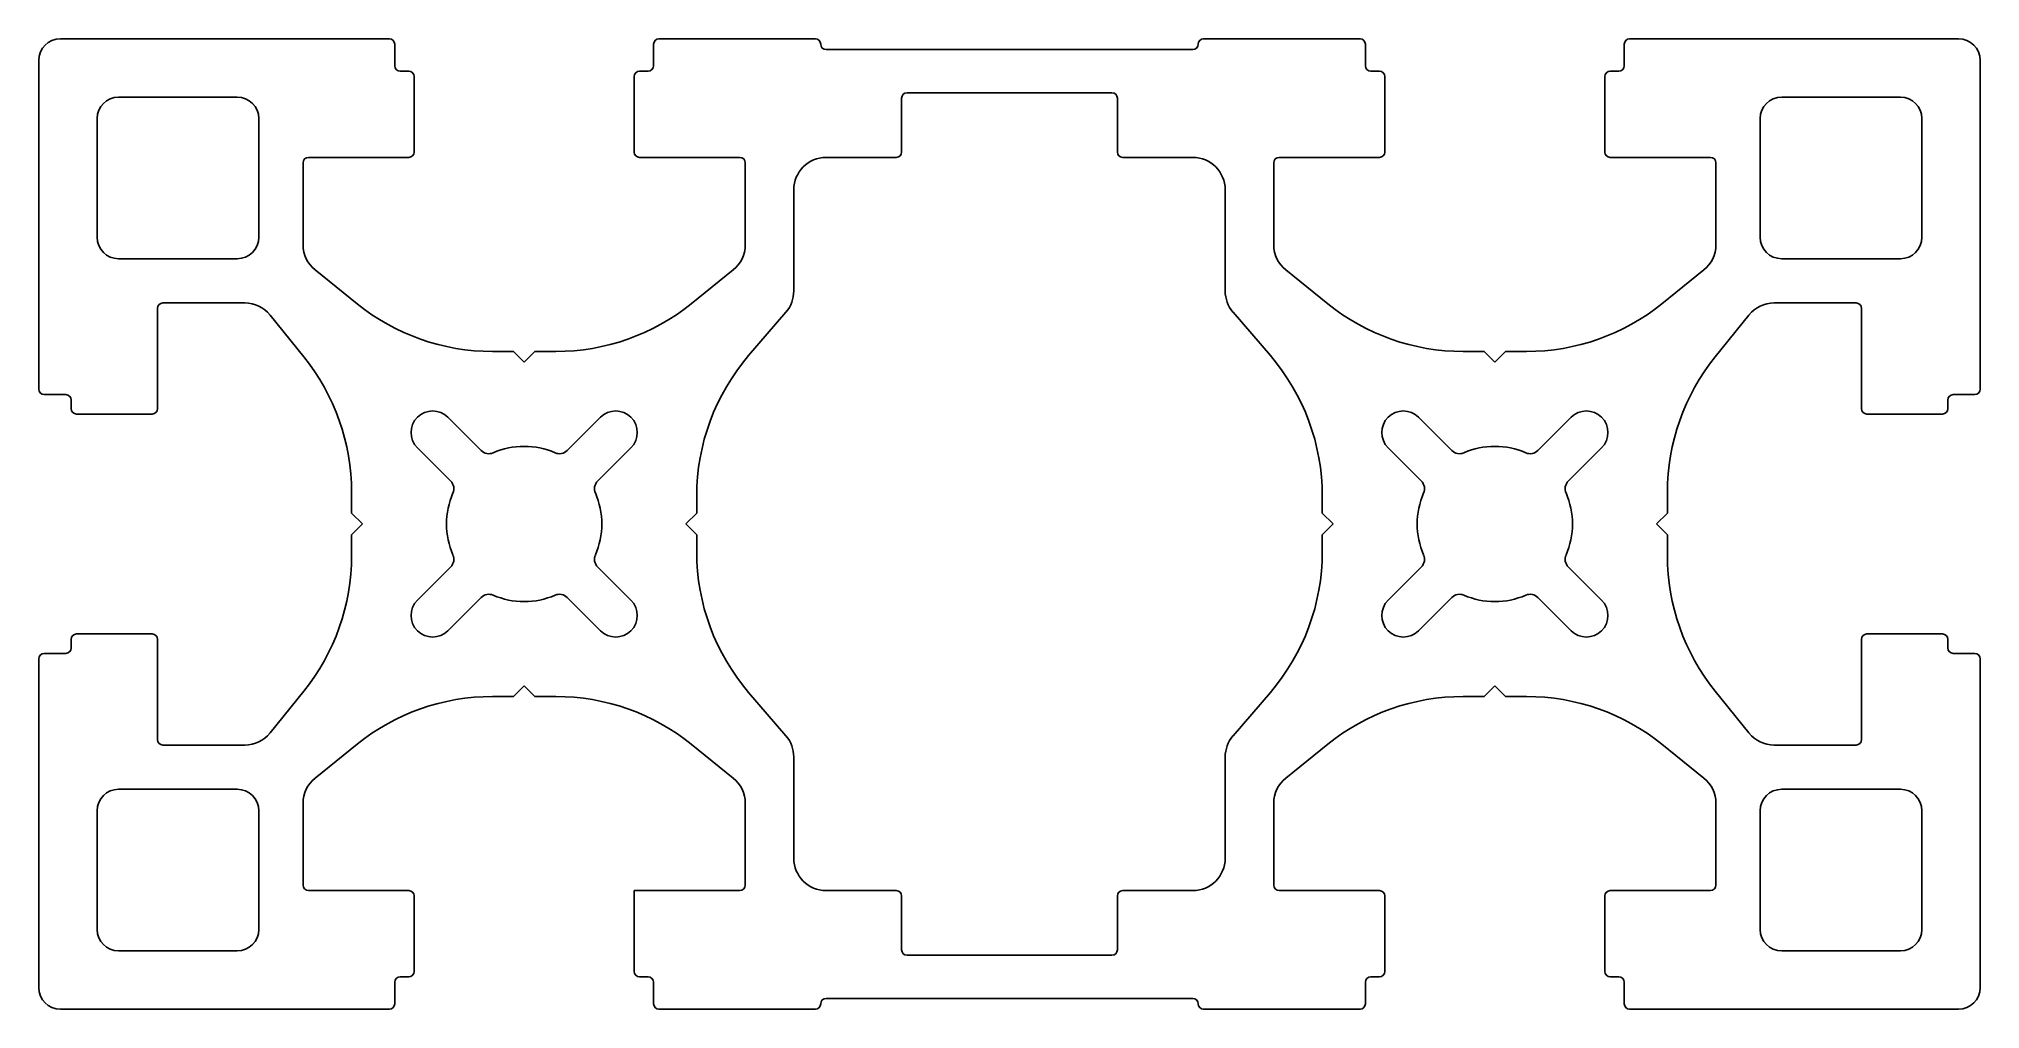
# Model space of a CAD drawing. Extents: x 1571.5 to 1661.5, y 2041.4 to 2086.4.
import ezdxf

# ---------------------------------------------------------------- set-up
doc = ezdxf.new("R2010")
doc.units = 0
doc.layers.get('0').update_dxf_attribs({"linetype": 'CONTINUOUS'})

msp = doc.modelspace()

# ---------------------------------------------------------------- linework, layer by layer
for p, q in [((1587.714, 2086.369), (1572.464, 2086.369)), ((1607.464, 2086.369), (1600.214, 2086.369)), ((1632.714, 2086.369), (1625.464, 2086.369)), ((1660.464, 2086.369), (1645.214, 2086.369)), ((1571.464, 2085.369), (1571.464, 2070.119)), ((1587.964, 2086.119), (1587.964, 2085.119)), ((1599.964, 2086.119), (1599.964, 2085.119)), ((1607.964, 2085.869), (1624.964, 2085.869)), ((1632.964, 2086.119), (1632.964, 2085.119)), ((1644.964, 2086.119), (1644.964, 2085.119)), ((1661.464, 2070.119), (1661.464, 2085.369)), ((1588.214, 2084.869), (1588.614, 2084.869)), ((1588.864, 2084.619), (1588.864, 2081.119)), ((1599.064, 2081.119), (1599.064, 2084.619)), ((1599.314, 2084.869), (1599.714, 2084.869)), ((1633.214, 2084.869), (1633.614, 2084.869)), ((1633.864, 2084.619), (1633.864, 2081.119)), ((1644.064, 2081.119), (1644.064, 2084.619)), ((1644.314, 2084.869), (1644.714, 2084.869)), ((1575.164, 2083.669), (1580.664, 2083.669)), ((1611.464, 2081.119), (1611.464, 2083.619)), ((1611.714, 2083.869), (1621.214, 2083.869)), ((1621.464, 2083.619), (1621.464, 2081.119)), ((1652.264, 2083.669), (1657.764, 2083.669)), ((1574.164, 2077.169), (1574.164, 2082.669)), ((1581.664, 2082.669), (1581.664, 2077.169)), ((1651.264, 2077.169), (1651.264, 2082.669)), ((1658.764, 2082.669), (1658.764, 2077.169)), ((1588.614, 2080.869), (1583.964, 2080.869)), ((1603.964, 2080.869), (1599.314, 2080.869)), ((1607.964, 2080.869), (1611.214, 2080.869)), ((1621.714, 2080.869), (1624.964, 2080.869)), ((1633.614, 2080.869), (1628.964, 2080.869)), ((1648.964, 2080.869), (1644.314, 2080.869)), ((1583.714, 2080.619), (1583.714, 2076.816)), ((1604.214, 2076.816), (1604.214, 2080.619)), ((1628.714, 2080.619), (1628.714, 2076.816)), ((1649.214, 2076.816), (1649.214, 2080.619)), ((1606.464, 2074.674), (1606.464, 2079.369)), ((1626.464, 2079.369), (1626.464, 2074.674)), ((1580.664, 2076.169), (1575.164, 2076.169)), ((1584.273, 2075.648), (1586.218, 2074.082)), ((1601.711, 2074.082), (1603.656, 2075.648)), ((1629.273, 2075.648), (1631.218, 2074.082)), ((1646.711, 2074.082), (1648.656, 2075.648)), ((1657.764, 2076.169), (1652.264, 2076.169)), ((1576.964, 2073.869), (1576.964, 2069.219)), ((1581.017, 2074.119), (1577.214, 2074.119)), ((1604.372, 2071.677), (1606.103, 2073.697)), ((1626.826, 2073.697), (1628.557, 2071.677)), ((1655.714, 2074.119), (1651.912, 2074.119)), ((1655.964, 2069.219), (1655.964, 2073.869)), ((1583.751, 2071.615), (1582.185, 2073.56)), ((1650.744, 2073.56), (1649.177, 2071.615)), ((1592.492, 2071.869), (1593.464, 2071.869)), ((1593.464, 2071.869), (1593.964, 2071.369)), ((1593.964, 2071.369), (1594.464, 2071.869)), ((1594.464, 2071.869), (1595.437, 2071.869)), ((1637.492, 2071.869), (1638.464, 2071.869)), ((1638.464, 2071.869), (1638.964, 2071.369)), ((1638.964, 2071.369), (1639.464, 2071.869)), ((1639.464, 2071.869), (1640.437, 2071.869)), ((1571.714, 2069.869), (1572.714, 2069.869)), ((1572.964, 2069.219), (1572.964, 2069.619)), ((1659.964, 2069.619), (1659.964, 2069.219)), ((1661.214, 2069.869), (1660.214, 2069.869)), ((1576.714, 2068.969), (1573.214, 2068.969)), ((1590.429, 2068.818), (1591.973, 2067.274)), ((1595.955, 2067.274), (1597.5, 2068.818)), ((1635.429, 2068.818), (1636.973, 2067.274)), ((1640.955, 2067.274), (1642.5, 2068.818)), ((1659.714, 2068.969), (1656.214, 2068.969)), ((1590.559, 2065.86), (1589.015, 2067.404)), ((1598.914, 2067.404), (1597.37, 2065.86)), ((1635.559, 2065.86), (1634.015, 2067.404)), ((1643.914, 2067.404), (1642.37, 2065.86)), ((1585.964, 2064.369), (1585.964, 2065.341)), ((1601.964, 2064.369), (1601.964, 2065.169)), ((1630.964, 2065.169), (1630.964, 2064.369)), ((1646.964, 2065.341), (1646.964, 2064.369)), ((1586.464, 2063.869), (1585.964, 2064.369)), ((1585.964, 2063.369), (1586.464, 2063.869)), ((1601.464, 2063.869), (1601.964, 2064.369)), ((1601.964, 2063.369), (1601.464, 2063.869)), ((1630.964, 2064.369), (1631.464, 2063.869)), ((1631.464, 2063.869), (1630.964, 2063.369)), ((1646.964, 2064.369), (1646.464, 2063.869)), ((1646.464, 2063.869), (1646.964, 2063.369)), ((1585.964, 2062.396), (1585.964, 2063.369)), ((1601.964, 2062.568), (1601.964, 2063.369)), ((1630.964, 2063.369), (1630.964, 2062.568)), ((1646.964, 2063.369), (1646.964, 2062.396)), ((1589.015, 2060.333), (1590.559, 2061.878)), ((1597.37, 2061.878), (1598.914, 2060.333)), ((1634.015, 2060.333), (1635.559, 2061.878)), ((1642.37, 2061.878), (1643.914, 2060.333)), ((1591.973, 2060.463), (1590.429, 2058.919)), ((1597.5, 2058.919), (1595.955, 2060.463)), ((1636.973, 2060.463), (1635.429, 2058.919)), ((1642.5, 2058.919), (1640.955, 2060.463)), ((1572.964, 2058.119), (1572.964, 2058.519)), ((1573.214, 2058.769), (1576.714, 2058.769)), ((1576.964, 2058.519), (1576.964, 2053.869)), ((1655.964, 2053.869), (1655.964, 2058.519)), ((1656.214, 2058.769), (1659.714, 2058.769)), ((1659.964, 2058.519), (1659.964, 2058.119)), ((1571.464, 2057.619), (1571.464, 2042.369)), ((1571.714, 2057.869), (1572.714, 2057.869)), ((1661.214, 2057.869), (1660.214, 2057.869)), ((1661.464, 2042.369), (1661.464, 2057.619)), ((1582.185, 2054.178), (1583.751, 2056.122)), ((1593.464, 2055.869), (1592.492, 2055.869)), ((1593.964, 2056.369), (1593.464, 2055.869)), ((1594.464, 2055.869), (1593.964, 2056.369)), ((1595.437, 2055.869), (1594.464, 2055.869)), ((1606.103, 2054.04), (1604.372, 2056.06)), ((1628.557, 2056.06), (1626.826, 2054.04)), ((1638.464, 2055.869), (1637.492, 2055.869)), ((1638.964, 2056.369), (1638.464, 2055.869)), ((1639.464, 2055.869), (1638.964, 2056.369)), ((1640.437, 2055.869), (1639.464, 2055.869)), ((1649.177, 2056.122), (1650.744, 2054.178)), ((1577.214, 2053.619), (1581.017, 2053.619)), ((1586.218, 2053.656), (1584.273, 2052.089)), ((1603.656, 2052.089), (1601.711, 2053.656)), ((1606.464, 2048.369), (1606.464, 2053.064)), ((1626.464, 2053.064), (1626.464, 2048.369)), ((1631.218, 2053.656), (1629.273, 2052.089)), ((1648.656, 2052.089), (1646.711, 2053.656)), ((1651.912, 2053.619), (1655.714, 2053.619)), ((1575.164, 2051.569), (1580.664, 2051.569)), ((1652.264, 2051.569), (1657.764, 2051.569)), ((1574.164, 2045.069), (1574.164, 2050.569)), ((1581.664, 2050.569), (1581.664, 2045.069)), ((1583.714, 2050.921), (1583.714, 2047.119)), ((1604.214, 2047.119), (1604.214, 2050.921)), ((1628.714, 2050.921), (1628.714, 2047.119)), ((1649.214, 2047.119), (1649.214, 2050.921)), ((1651.264, 2045.069), (1651.264, 2050.569)), ((1658.764, 2050.569), (1658.764, 2045.069)), ((1583.964, 2046.869), (1588.614, 2046.869)), ((1588.864, 2046.619), (1588.864, 2043.119)), ((1599.064, 2046.869), (1603.964, 2046.869)), ((1599.064, 2043.119), (1599.064, 2046.869)), ((1611.214, 2046.869), (1607.964, 2046.869)), ((1611.464, 2044.119), (1611.464, 2046.619)), ((1621.464, 2046.619), (1621.464, 2044.119)), ((1624.964, 2046.869), (1621.714, 2046.869)), ((1628.964, 2046.869), (1633.614, 2046.869)), ((1633.864, 2046.619), (1633.864, 2043.119)), ((1644.064, 2043.119), (1644.064, 2046.619)), ((1644.314, 2046.869), (1648.964, 2046.869)), ((1580.664, 2044.069), (1575.164, 2044.069)), ((1657.764, 2044.069), (1652.264, 2044.069)), ((1621.214, 2043.869), (1611.714, 2043.869)), ((1587.964, 2041.619), (1587.964, 2042.619)), ((1588.614, 2042.869), (1588.214, 2042.869)), ((1599.714, 2042.869), (1599.314, 2042.869)), ((1599.964, 2041.619), (1599.964, 2042.619)), ((1632.964, 2041.619), (1632.964, 2042.619)), ((1633.614, 2042.869), (1633.214, 2042.869)), ((1644.714, 2042.869), (1644.314, 2042.869)), ((1644.964, 2041.619), (1644.964, 2042.619)), ((1572.464, 2041.369), (1587.714, 2041.369)), ((1600.214, 2041.369), (1607.464, 2041.369)), ((1624.964, 2041.869), (1607.964, 2041.869)), ((1625.464, 2041.369), (1632.714, 2041.369)), ((1645.214, 2041.369), (1660.464, 2041.369))]:
    msp.add_line(p, q)
for centre, radius, start, end in [((1572.464, 2085.369), 1, 90, 180), ((1587.714, 2086.119), 0.25, 0, 90), ((1600.214, 2086.119), 0.25, 90, 180), ((1607.464, 2086.119), 0.25, 0, 90), ((1625.464, 2086.119), 0.25, 90, 180), ((1632.714, 2086.119), 0.25, 0, 90), ((1645.214, 2086.119), 0.25, 90, 180), ((1660.464, 2085.369), 1, 0, 90), ((1607.964, 2086.119), 0.25, 180, 270), ((1624.964, 2086.119), 0.25, 270, 360), ((1588.214, 2085.119), 0.25, 180, 270), ((1588.614, 2084.619), 0.25, 0, 90), ((1599.314, 2084.619), 0.25, 90, 180), ((1599.714, 2085.119), 0.25, 270, 360), ((1633.214, 2085.119), 0.25, 180, 270), ((1633.614, 2084.619), 0.25, 0, 90), ((1644.314, 2084.619), 0.25, 90, 180), ((1644.714, 2085.119), 0.25, 270, 360), ((1575.164, 2082.669), 1, 90, 180), ((1580.664, 2082.669), 1, 0, 90), ((1611.714, 2083.619), 0.25, 90, 180), ((1621.214, 2083.619), 0.25, 0, 90), ((1652.264, 2082.669), 1, 90, 180), ((1657.764, 2082.669), 1, 0, 90), ((1583.964, 2080.619), 0.25, 90, 180), ((1588.614, 2081.119), 0.25, 270, 360), ((1599.314, 2081.119), 0.25, 180, 270), ((1603.964, 2080.619), 0.25, 0, 90), ((1607.964, 2079.369), 1.5, 90, 180), ((1611.214, 2081.119), 0.25, 270, 360), ((1621.714, 2081.119), 0.25, 180, 270), ((1624.964, 2079.369), 1.5, 0, 90), ((1628.964, 2080.619), 0.25, 90, 180), ((1633.614, 2081.119), 0.25, 270, 360), ((1644.314, 2081.119), 0.25, 180, 270), ((1648.964, 2080.619), 0.25, 0, 90), ((1575.164, 2077.169), 1, 180, 270), ((1580.664, 2077.169), 1, 270, 0), ((1585.214, 2076.816), 1.5, 180, 231.14178), ((1602.714, 2076.816), 1.5, 308.85822, 0), ((1630.214, 2076.816), 1.5, 180, 231.14178), ((1647.714, 2076.816), 1.5, 308.85822, 0), ((1652.264, 2077.169), 1, 180, 270), ((1657.764, 2077.169), 1, 270, 0), ((1604.964, 2074.674), 1.5, 319.39871, 0), ((1627.964, 2074.674), 1.5, 180, 220.60129), ((1577.214, 2073.869), 0.25, 90, 180), ((1581.017, 2072.619), 1.5, 38.85822, 90), ((1592.492, 2081.869), 10, 231.14178, 270), ((1595.437, 2081.869), 10, 270, 308.85822), ((1637.492, 2081.869), 10, 231.14178, 270), ((1640.437, 2081.869), 10, 270, 308.85822), ((1651.912, 2072.619), 1.5, 90, 141.14178), ((1655.714, 2073.869), 0.25, 0, 90), ((1575.964, 2065.341), 10, 0, 38.85822), ((1611.964, 2065.169), 10, 139.39871, 180), ((1620.964, 2065.169), 10, 0, 40.60129), ((1656.964, 2065.341), 10, 141.14178, 180), ((1571.714, 2070.119), 0.25, 180, 270), ((1661.214, 2070.119), 0.25, 270, 360), ((1572.714, 2069.619), 0.25, 0, 90), ((1573.214, 2069.219), 0.25, 180, 270), ((1576.714, 2069.219), 0.25, 270, 360), ((1589.722, 2068.111), 1, 45, 225), ((1598.207, 2068.111), 1, 315, 135), ((1634.722, 2068.111), 1, 45, 225), ((1643.207, 2068.111), 1, 315, 135), ((1656.214, 2069.219), 0.25, 180, 270), ((1659.714, 2069.219), 0.25, 270, 360), ((1660.214, 2069.619), 0.25, 90, 180), ((1593.964, 2063.869), 3.6, 66.46013, 113.53987), ((1638.964, 2063.869), 3.6, 66.46013, 113.53987), ((1592.327, 2067.628), 0.5, 225, 293.53987), ((1595.602, 2067.628), 0.5, 246.46013, 315), ((1637.327, 2067.628), 0.5, 225, 293.53987), ((1640.602, 2067.628), 0.5, 246.46013, 315), ((1590.206, 2065.506), 0.5, 336.46013, 45), ((1597.723, 2065.506), 0.5, 135, 203.53987), ((1635.206, 2065.506), 0.5, 336.46013, 45), ((1642.723, 2065.506), 0.5, 135, 203.53987), ((1593.964, 2063.869), 3.6, 156.46013, 203.53987), ((1593.964, 2063.869), 3.6, 336.46013, 23.53987), ((1638.964, 2063.869), 3.6, 156.46013, 203.53987), ((1638.964, 2063.869), 3.6, 336.46013, 23.53987), ((1575.964, 2062.396), 10, 321.14178, 360), ((1590.206, 2062.231), 0.5, 315, 23.53987), ((1597.723, 2062.231), 0.5, 156.46013, 225), ((1611.964, 2062.568), 10, 180, 220.60129), ((1620.964, 2062.568), 10, 319.39871, 360), ((1635.206, 2062.231), 0.5, 315, 23.53987), ((1642.723, 2062.231), 0.5, 156.46013, 225), ((1656.964, 2062.396), 10, 180, 218.85822), ((1589.722, 2059.626), 1, 135, 315), ((1592.327, 2060.11), 0.5, 66.46013, 135), ((1593.964, 2063.869), 3.6, 246.46013, 293.53987), ((1595.602, 2060.11), 0.5, 45, 113.53987), ((1598.207, 2059.626), 1, 225, 45), ((1634.722, 2059.626), 1, 135, 315), ((1637.327, 2060.11), 0.5, 66.46013, 135), ((1638.964, 2063.869), 3.6, 246.46013, 293.53987), ((1640.602, 2060.11), 0.5, 45, 113.53987), ((1643.207, 2059.626), 1, 225, 45), ((1573.214, 2058.519), 0.25, 90, 180), ((1576.714, 2058.519), 0.25, 0, 90), ((1656.214, 2058.519), 0.25, 90, 180), ((1659.714, 2058.519), 0.25, 0, 90), ((1571.714, 2057.619), 0.25, 90, 180), ((1572.714, 2058.119), 0.25, 270, 360), ((1660.214, 2058.119), 0.25, 180, 270), ((1661.214, 2057.619), 0.25, 0, 90), ((1592.492, 2045.869), 10, 90, 128.85822), ((1595.437, 2045.869), 10, 51.14178, 90), ((1637.492, 2045.869), 10, 90, 128.85822), ((1640.437, 2045.869), 10, 51.14178, 90), ((1577.214, 2053.869), 0.25, 180, 270), ((1581.017, 2055.119), 1.5, 270, 321.14178), ((1604.964, 2053.064), 1.5, 0, 40.60129), ((1627.964, 2053.064), 1.5, 139.39871, 180), ((1651.912, 2055.119), 1.5, 218.85822, 270), ((1655.714, 2053.869), 0.25, 270, 360), ((1585.214, 2050.921), 1.5, 128.85822, 180), ((1602.714, 2050.921), 1.5, 0, 51.14178), ((1630.214, 2050.921), 1.5, 128.85822, 180), ((1647.714, 2050.921), 1.5, 0, 51.14178), ((1575.164, 2050.569), 1, 90, 180), ((1580.664, 2050.569), 1, 0, 90), ((1652.264, 2050.569), 1, 90, 180), ((1657.764, 2050.569), 1, 0, 90), ((1607.964, 2048.369), 1.5, 180, 270), ((1624.964, 2048.369), 1.5, 270, 0), ((1583.964, 2047.119), 0.25, 180, 270), ((1588.614, 2046.619), 0.25, 0, 90), ((1603.964, 2047.119), 0.25, 270, 360), ((1611.214, 2046.619), 0.25, 0, 90), ((1621.714, 2046.619), 0.25, 90, 180), ((1628.964, 2047.119), 0.25, 180, 270), ((1633.614, 2046.619), 0.25, 0, 90), ((1644.314, 2046.619), 0.25, 90, 180), ((1648.964, 2047.119), 0.25, 270, 360), ((1575.164, 2045.069), 1, 180, 270), ((1580.664, 2045.069), 1, 270, 360), ((1652.264, 2045.069), 1, 180, 270), ((1657.764, 2045.069), 1, 270, 360), ((1611.714, 2044.119), 0.25, 180, 270), ((1621.214, 2044.119), 0.25, 270, 360), ((1588.614, 2043.119), 0.25, 270, 360), ((1599.314, 2043.119), 0.25, 180, 270), ((1633.614, 2043.119), 0.25, 270, 360), ((1644.314, 2043.119), 0.25, 180, 270), ((1572.464, 2042.369), 1, 180, 270), ((1588.214, 2042.619), 0.25, 90, 180), ((1599.714, 2042.619), 0.25, 0, 90), ((1633.214, 2042.619), 0.25, 90, 180), ((1644.714, 2042.619), 0.25, 0, 90), ((1660.464, 2042.369), 1, 270, 0), ((1587.714, 2041.619), 0.25, 270, 360), ((1600.214, 2041.619), 0.25, 180, 270), ((1607.464, 2041.619), 0.25, 270, 360), ((1607.964, 2041.619), 0.25, 90, 180), ((1624.964, 2041.619), 0.25, 0, 90), ((1625.464, 2041.619), 0.25, 180, 270), ((1632.714, 2041.619), 0.25, 270, 360), ((1645.214, 2041.619), 0.25, 180, 270)]:
    msp.add_arc(centre, radius, start, end)

doc.saveas('drawing.dxf')
